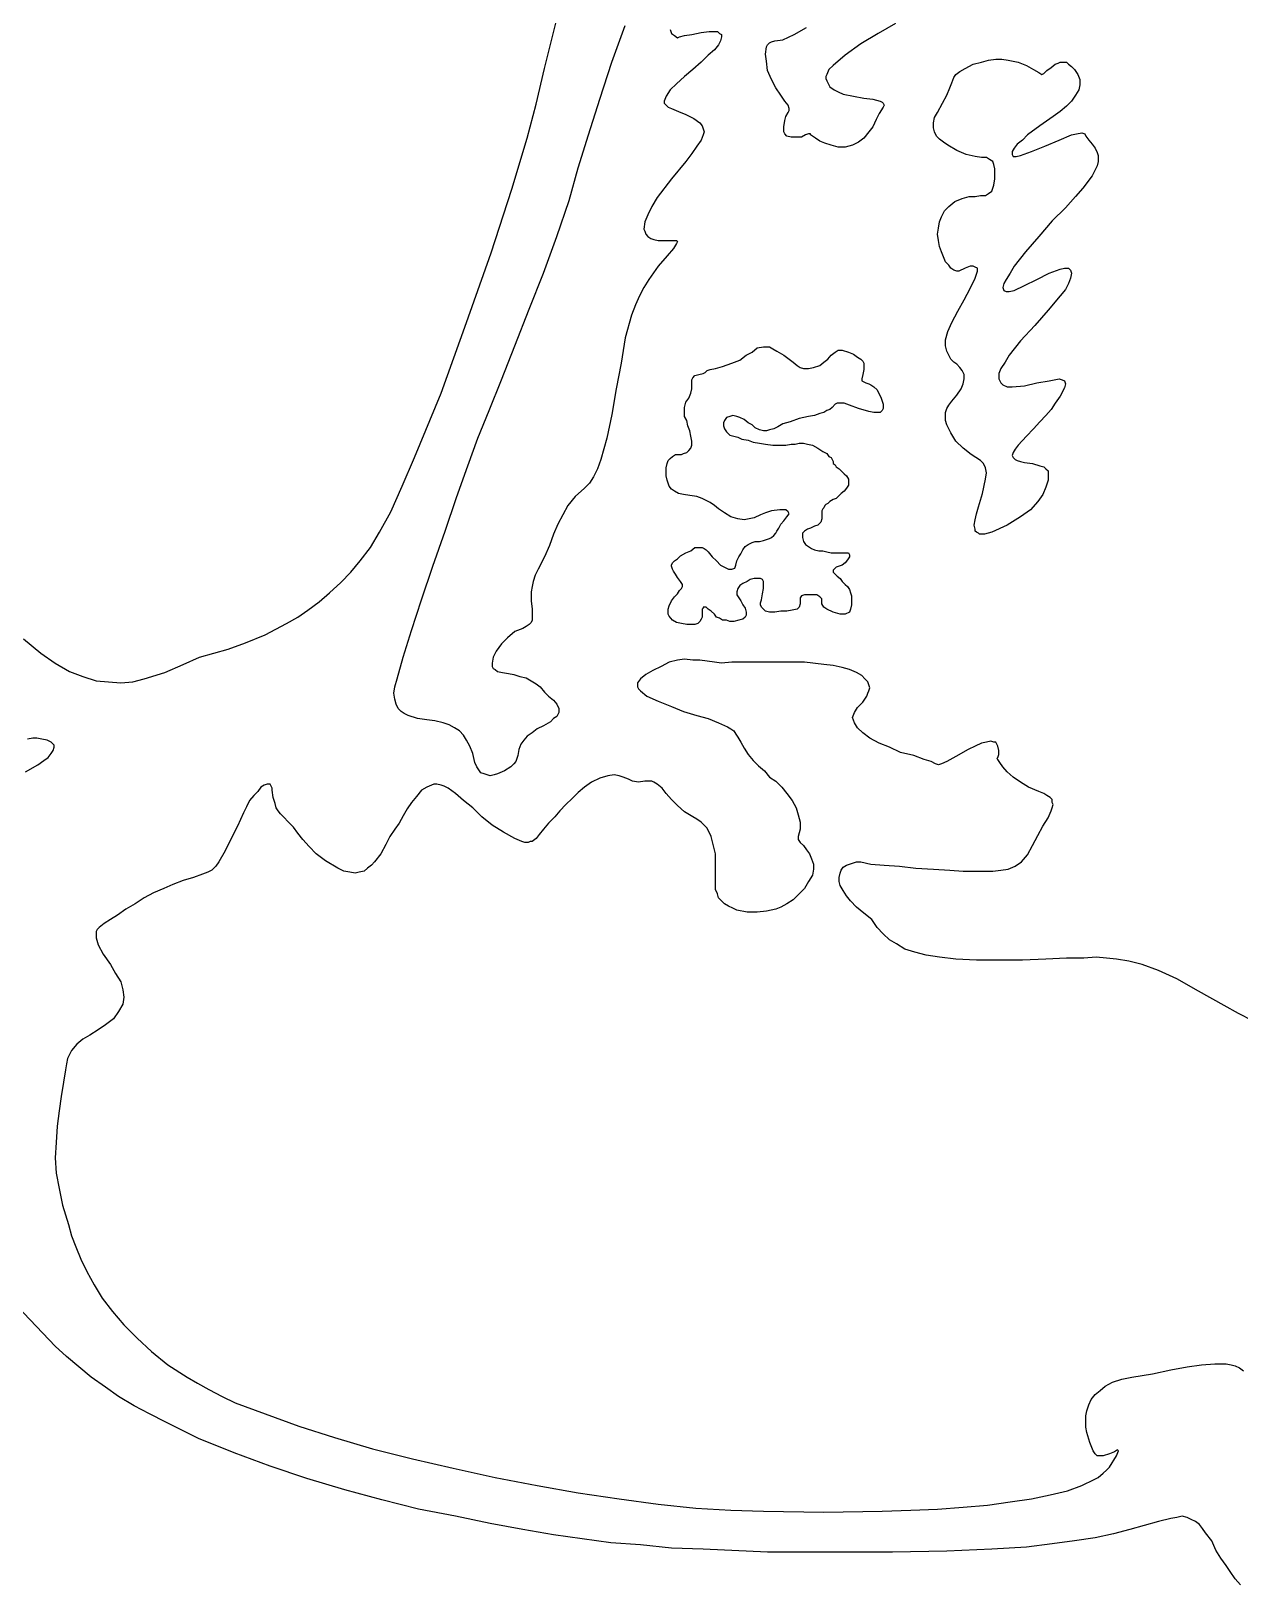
# Model space of a CAD drawing. Extents: x 1231 to 2855, y 3260 to 5268.
# Drawn here: x 2631.1 to 2634.764, y 3325.185 to 3329.892 of the extents above; entities that cross this region are included whole.
import ezdxf

# ---------------------------------------------------------------- set-up
doc = ezdxf.new("R2010")
doc.units = 0
doc.header["$LTSCALE"] = 20
doc.header["$MEASUREMENT"] = 0
doc.layers.add('ACO', color=2, linetype='CONTINUOUS')

msp = doc.modelspace()

# ---------------------------------------------------------------- linework, layer by layer
at = {"layer": 'ACO', "color": 124}
for points in [[(2631.0767, 3328.0514), (2631.1294, 3328.008), (2631.1728, 3327.977), (2631.2163, 3327.9521), (2631.2566, 3327.9366), (2631.2969, 3327.9242), (2631.3341, 3327.9211), (2631.3714, 3327.918), (2631.4086, 3327.9211), (2631.4427, 3327.9304), (2631.5048, 3327.949), (2631.5606, 3327.9739), (2631.6102, 3327.9956), (2631.6537, 3328.008), (2631.6971, 3328.0204), (2631.7498, 3328.039), (2631.8088, 3328.0638), (2631.8739, 3328.0979), (2631.908, 3328.1166), (2631.939, 3328.1383), (2631.9732, 3328.1631), (2632.0042, 3328.191), (2632.0383, 3328.222), (2632.0693, 3328.253), (2632.0973, 3328.2872), (2632.1283, 3328.3275), (2632.1562, 3328.374), (2632.1903, 3328.4361), (2632.2244, 3328.5136), (2632.2617, 3328.6005), (2632.3423, 3328.7959), (2632.4199, 3329.01), (2632.4943, 3329.2209), (2632.5564, 3329.4132), (2632.6029, 3329.5683), (2632.6308, 3329.6707), (2632.6556, 3329.7793), (2632.6991, 3329.953)], [(2633.0372, 3329.8972), (2633.0403, 3329.8848), (2633.0496, 3329.8785), (2633.0589, 3329.8723), (2633.0651, 3329.8754), (2633.0806, 3329.8785), (2633.1023, 3329.8816), (2633.1303, 3329.8879), (2633.1551, 3329.891), (2633.1675, 3329.891), (2633.1799, 3329.891), (2633.1861, 3329.8848), (2633.1923, 3329.8816), (2633.1923, 3329.8754), (2633.1892, 3329.863), (2633.183, 3329.8506), (2633.1706, 3329.8351), (2633.152, 3329.8196), (2633.1303, 3329.7979), (2633.1054, 3329.7762), (2633.0806, 3329.7545), (2633.0558, 3329.7327), (2633.0372, 3329.7141), (2633.0248, 3329.6955), (2633.0186, 3329.68), (2633.0186, 3329.6738), (2633.0248, 3329.6676), (2633.031, 3329.6614), (2633.0403, 3329.6583), (2633.062, 3329.649), (2633.0837, 3329.6397), (2633.1085, 3329.6273), (2633.1271, 3329.6149), (2633.1334, 3329.6056), (2633.1365, 3329.5963), (2633.1396, 3329.587), (2633.1365, 3329.5776), (2633.1303, 3329.5621), (2633.1178, 3329.5435), (2633.1023, 3329.5218), (2633.0837, 3329.497), (2633.0403, 3329.4443), (2632.9969, 3329.3884), (2632.9814, 3329.3605), (2632.9689, 3329.3357), (2632.9596, 3329.314), (2632.9565, 3329.2923), (2632.9596, 3329.286), (2632.9627, 3329.2767), (2632.9689, 3329.2705), (2632.9782, 3329.2643), (2632.9876, 3329.2612), (2633, 3329.2581), (2633.0186, 3329.2581), (2633.0372, 3329.2581), (2633.0465, 3329.2581), (2633.0558, 3329.2581), (2633.0589, 3329.255), (2633.0558, 3329.2488), (2633.0465, 3329.2333), (2633.0279, 3329.2116), (2633, 3329.1806), (2632.972, 3329.1402), (2632.9565, 3329.1154), (2632.9441, 3329.0906), (2632.9317, 3329.0627), (2632.9193, 3329.0317), (2632.9007, 3328.9634), (2632.8883, 3328.8859), (2632.8728, 3328.8083), (2632.8604, 3328.7308), (2632.8449, 3328.6594), (2632.8262, 3328.5943), (2632.8169, 3328.5664), (2632.8045, 3328.5415), (2632.7921, 3328.5229), (2632.7766, 3328.5074), (2632.7487, 3328.4826), (2632.727, 3328.4547), (2632.7115, 3328.4268), (2632.696, 3328.3988), (2632.6835, 3328.3678), (2632.6711, 3328.3337), (2632.6556, 3328.2996), (2632.637, 3328.2624), (2632.6277, 3328.2437), (2632.6215, 3328.2251), (2632.6184, 3328.2096), (2632.6153, 3328.1941), (2632.6153, 3328.1662), (2632.6184, 3328.1414), (2632.6184, 3328.1228), (2632.6184, 3328.1073), (2632.6153, 3328.101), (2632.6091, 3328.0948), (2632.5998, 3328.0886), (2632.5905, 3328.0824), (2632.5657, 3328.0731), (2632.544, 3328.0545), (2632.5253, 3328.0359), (2632.5098, 3328.0142), (2632.5005, 3327.9956), (2632.4974, 3327.977), (2632.4974, 3327.9677), (2632.5005, 3327.9615), (2632.5067, 3327.9584), (2632.5129, 3327.9521), (2632.5284, 3327.949), (2632.5471, 3327.9459), (2632.5626, 3327.9428), (2632.5812, 3327.9366), (2632.5998, 3327.9335), (2632.6153, 3327.9242), (2632.6308, 3327.9149), (2632.6432, 3327.9056), (2632.6556, 3327.8901), (2632.668, 3327.8777), (2632.6835, 3327.8653), (2632.6929, 3327.8529), (2632.6991, 3327.8405), (2632.6991, 3327.8281), (2632.696, 3327.8219), (2632.6929, 3327.8157), (2632.6835, 3327.8094), (2632.6742, 3327.8001), (2632.6525, 3327.7877), (2632.6339, 3327.7784), (2632.6184, 3327.766), (2632.6029, 3327.7567), (2632.5936, 3327.7443), (2632.5843, 3327.7319), (2632.5781, 3327.7164), (2632.575, 3327.6978), (2632.5719, 3327.6885), (2632.5688, 3327.6792), (2632.5626, 3327.673), (2632.5533, 3327.6637), (2632.5346, 3327.6512), (2632.5129, 3327.6419), (2632.5036, 3327.6388), (2632.4912, 3327.6357), (2632.4819, 3327.6388), (2632.4726, 3327.6419), (2632.4633, 3327.645), (2632.4571, 3327.6543), (2632.4509, 3327.6637), (2632.4447, 3327.6761), (2632.4385, 3327.704), (2632.4292, 3327.7257), (2632.4199, 3327.7443), (2632.4106, 3327.7598), (2632.3982, 3327.7722), (2632.3826, 3327.7815), (2632.3671, 3327.7908), (2632.3485, 3327.797), (2632.3237, 3327.8032), (2632.2989, 3327.8063), (2632.271, 3327.8094), (2632.2431, 3327.8188), (2632.2306, 3327.825), (2632.2213, 3327.8312), (2632.212, 3327.8405), (2632.2058, 3327.8529), (2632.2027, 3327.8684), (2632.1996, 3327.887), (2632.2027, 3327.9056), (2632.2089, 3327.9304), (2632.2275, 3327.9956), (2632.2524, 3328.0762), (2632.2834, 3328.1693), (2632.3175, 3328.2717), (2632.3547, 3328.3771), (2632.3889, 3328.4795), (2632.423, 3328.5757), (2632.454, 3328.6594), (2632.4881, 3328.7432), (2632.5253, 3328.8362), (2632.5657, 3328.9386), (2632.6091, 3329.0503), (2632.6525, 3329.1589), (2632.6929, 3329.2705), (2632.7301, 3329.3791), (2632.758, 3329.4784), (2632.789, 3329.5776), (2632.8231, 3329.6862), (2632.8604, 3329.7979), (2632.9007, 3329.9096)], [(2633.5676, 3329.5404), (2633.5459, 3329.5404), (2633.5242, 3329.5466), (2633.5056, 3329.5528), (2633.4901, 3329.559), (2633.4777, 3329.5683), (2633.4684, 3329.5745), (2633.4622, 3329.5776), (2633.4622, 3329.5807), (2633.456, 3329.5807), (2633.4467, 3329.5776), (2633.4343, 3329.5714), (2633.4187, 3329.5714), (2633.4032, 3329.5714), (2633.3908, 3329.5745), (2633.3846, 3329.5807), (2633.3815, 3329.587), (2633.3815, 3329.5932), (2633.3815, 3329.6025), (2633.3846, 3329.6211), (2633.3877, 3329.6335), (2633.3939, 3329.6459), (2633.397, 3329.6521), (2633.397, 3329.6583), (2633.3939, 3329.6676), (2633.3846, 3329.68), (2633.3722, 3329.6986), (2633.3567, 3329.7203), (2633.3443, 3329.7452), (2633.3319, 3329.7731), (2633.3288, 3329.801), (2633.3257, 3329.8227), (2633.3288, 3329.8444), (2633.3319, 3329.8506), (2633.3381, 3329.8568), (2633.3443, 3329.8599), (2633.3536, 3329.863), (2633.3784, 3329.8661), (2633.4125, 3329.8816), (2633.4498, 3329.9034)], [(2633.7196, 3329.9158), (2633.6669, 3329.8848), (2633.6142, 3329.8537), (2633.5676, 3329.8196), (2633.5304, 3329.7886), (2633.518, 3329.7762), (2633.5118, 3329.7607), (2633.5087, 3329.7545), (2633.5087, 3329.7483), (2633.5118, 3329.7421), (2633.5149, 3329.7359), (2633.5211, 3329.7234), (2633.5335, 3329.7141), (2633.5459, 3329.7079), (2633.5614, 3329.7017), (2633.5925, 3329.6955), (2633.6235, 3329.6893), (2633.6514, 3329.6862), (2633.6731, 3329.68), (2633.6793, 3329.6769), (2633.6824, 3329.6738), (2633.6855, 3329.6676), (2633.6824, 3329.6614), (2633.67, 3329.6428), (2633.6607, 3329.6242), (2633.6514, 3329.6025), (2633.639, 3329.587), (2633.6235, 3329.5683), (2633.608, 3329.5559), (2633.5894, 3329.5466), (2633.5676, 3329.5404), (2633.5676, 3329.5404)], [(2634.1632, 3329.7607), (2634.1695, 3329.7638), (2634.1788, 3329.7731), (2634.1912, 3329.7824), (2634.2036, 3329.7917), (2634.2129, 3329.7948), (2634.2191, 3329.7979), (2634.2284, 3329.7979), (2634.2377, 3329.7979), (2634.2439, 3329.7917), (2634.2532, 3329.7855), (2634.2625, 3329.7762), (2634.2718, 3329.7607), (2634.278, 3329.7452), (2634.278, 3329.7296), (2634.2749, 3329.7141), (2634.2656, 3329.6986), (2634.2532, 3329.68), (2634.2377, 3329.6645), (2634.2191, 3329.649), (2634.1974, 3329.6335), (2634.157, 3329.6056), (2634.1198, 3329.5776), (2634.1043, 3329.5621), (2634.0888, 3329.5497), (2634.0795, 3329.5373), (2634.0733, 3329.528), (2634.0733, 3329.5187), (2634.0764, 3329.5125), (2634.0857, 3329.5125), (2634.0981, 3329.5156), (2634.1322, 3329.528), (2634.1726, 3329.5435), (2634.216, 3329.5621), (2634.2532, 3329.5776), (2634.2687, 3329.5807), (2634.2842, 3329.5838), (2634.2935, 3329.5807), (2634.2966, 3329.5745), (2634.3059, 3329.5621), (2634.3153, 3329.5497), (2634.3246, 3329.5373), (2634.3308, 3329.5249), (2634.3339, 3329.5156), (2634.3339, 3329.5063), (2634.3339, 3329.497), (2634.3308, 3329.4846), (2634.3153, 3329.4536), (2634.2873, 3329.4163), (2634.2656, 3329.3915), (2634.2346, 3329.3574), (2634.1943, 3329.3171), (2634.1539, 3329.2705), (2634.1136, 3329.224), (2634.0795, 3329.1806), (2634.0671, 3329.1589), (2634.0547, 3329.1402), (2634.0485, 3329.1278), (2634.0454, 3329.1154), (2634.0485, 3329.1061), (2634.0547, 3329.103), (2634.064, 3329.103), (2634.0795, 3329.1061), (2634.1105, 3329.1216), (2634.1477, 3329.1402), (2634.185, 3329.1589), (2634.2191, 3329.1713), (2634.2315, 3329.1744), (2634.2439, 3329.1744), (2634.2501, 3329.1682), (2634.2532, 3329.1589), (2634.2501, 3329.1434), (2634.2439, 3329.1278), (2634.2346, 3329.1092), (2634.2191, 3329.0906), (2634.1819, 3329.0472), (2634.1415, 3329.0007), (2634.0981, 3328.9541), (2634.064, 3328.9107), (2634.0516, 3328.889), (2634.0392, 3328.8704), (2634.033, 3328.8549), (2634.033, 3328.8393), (2634.0392, 3328.8269), (2634.0454, 3328.8207), (2634.0578, 3328.8145), (2634.0733, 3328.8145), (2634.1105, 3328.8176), (2634.1477, 3328.8269), (2634.185, 3328.8331), (2634.216, 3328.8393), (2634.2253, 3328.8362), (2634.2315, 3328.8331), (2634.2346, 3328.8238), (2634.2315, 3328.8114), (2634.2191, 3328.7866), (2634.2036, 3328.7649), (2634.1912, 3328.7463), (2634.1757, 3328.7277), (2634.157, 3328.7091), (2634.1384, 3328.6873), (2634.1167, 3328.6656), (2634.0919, 3328.6377), (2634.0826, 3328.6253), (2634.0764, 3328.616), (2634.0733, 3328.6067), (2634.0764, 3328.6005), (2634.0826, 3328.5943), (2634.0888, 3328.5912), (2634.0981, 3328.5881), (2634.1105, 3328.585), (2634.1353, 3328.5819), (2634.157, 3328.5757), (2634.1695, 3328.5726), (2634.1757, 3328.5664), (2634.1819, 3328.5602), (2634.1819, 3328.5509), (2634.1819, 3328.5322), (2634.1757, 3328.5105), (2634.1664, 3328.4888), (2634.1508, 3328.4671), (2634.1291, 3328.4423), (2634.0981, 3328.4206), (2634.0578, 3328.3957), (2634.0112, 3328.374), (2633.9895, 3328.3678), (2633.974, 3328.3678), (2633.9709, 3328.3709), (2633.9647, 3328.374), (2633.9616, 3328.3771), (2633.9616, 3328.3833), (2633.9585, 3328.3957), (2633.9616, 3328.4113), (2633.9647, 3328.4299), (2633.9709, 3328.4516), (2633.9833, 3328.4919), (2633.9926, 3328.5353), (2633.9957, 3328.554), (2633.9926, 3328.5695), (2633.9864, 3328.5819), (2633.9771, 3328.5912), (2633.9492, 3328.6098), (2633.9244, 3328.6284), (2633.9027, 3328.6501), (2633.8872, 3328.6749), (2633.881, 3328.6873), (2633.8748, 3328.6998), (2633.8717, 3328.7122), (2633.8717, 3328.7246), (2633.8717, 3328.737), (2633.8748, 3328.7494), (2633.881, 3328.7587), (2633.8903, 3328.7711), (2633.9058, 3328.7897), (2633.9182, 3328.8083), (2633.9244, 3328.8238), (2633.9275, 3328.8393), (2633.9275, 3328.8518), (2633.9213, 3328.8642), (2633.9151, 3328.8735), (2633.9058, 3328.8828), (2633.8965, 3328.889), (2633.8872, 3328.8983), (2633.881, 3328.9107), (2633.8748, 3328.9231), (2633.8717, 3328.9386), (2633.8717, 3328.9572), (2633.8779, 3328.982), (2633.8903, 3329.01), (2633.9089, 3329.0441), (2633.9275, 3329.0782), (2633.9461, 3329.1123), (2633.9616, 3329.1434), (2633.9647, 3329.1558), (2633.9678, 3329.1651), (2633.9678, 3329.1744), (2633.9616, 3329.1775), (2633.9554, 3329.1806), (2633.9461, 3329.1806), (2633.9306, 3329.1744), (2633.912, 3329.1651), (2633.9058, 3329.1651), (2633.8965, 3329.1682), (2633.8872, 3329.1744), (2633.881, 3329.1837), (2633.8717, 3329.193), (2633.8654, 3329.2085), (2633.8592, 3329.224), (2633.853, 3329.2395), (2633.8499, 3329.2581), (2633.8468, 3329.2767), (2633.8499, 3329.2954), (2633.853, 3329.314), (2633.8592, 3329.3295), (2633.8686, 3329.3481), (2633.881, 3329.3605), (2633.8996, 3329.376), (2633.9213, 3329.3853), (2633.943, 3329.3915), (2633.9616, 3329.3915), (2633.9771, 3329.3946), (2633.9926, 3329.3946), (2634.0019, 3329.4008), (2634.0112, 3329.407), (2634.0175, 3329.4256), (2634.0206, 3329.4443), (2634.0206, 3329.4598), (2634.0206, 3329.4753), (2634.0175, 3329.4877), (2634.0143, 3329.497), (2634.005, 3329.5032), (2633.9957, 3329.5094), (2633.9802, 3329.5094), (2633.9616, 3329.5125), (2633.9337, 3329.5187), (2633.9058, 3329.5311), (2633.8779, 3329.5466), (2633.8654, 3329.5559), (2633.853, 3329.5652), (2633.8437, 3329.5745), (2633.8375, 3329.587), (2633.8344, 3329.5994), (2633.8344, 3329.6149), (2633.8375, 3329.6304), (2633.8468, 3329.6459), (2633.8623, 3329.6738), (2633.8748, 3329.6986), (2633.8841, 3329.7203), (2633.8903, 3329.7359), (2633.8965, 3329.7514), (2633.9027, 3329.7607), (2633.9151, 3329.77), (2633.9306, 3329.7793), (2633.9554, 3329.7917), (2633.9802, 3329.7979), (2634.0019, 3329.8041), (2634.0237, 3329.8072), (2634.0423, 3329.8072), (2634.0609, 3329.8041), (2634.0764, 3329.801), (2634.0919, 3329.7979), (2634.1167, 3329.7886), (2634.1384, 3329.7762), (2634.1539, 3329.7669), (2634.1632, 3329.7607), (2634.1632, 3329.7607)], [(2633.1954, 3328.8766), (2633.2233, 3328.8859), (2633.2481, 3328.8952), (2633.2667, 3328.9107), (2633.2854, 3328.92), (2633.3009, 3328.9324), (2633.3195, 3328.9355), (2633.3288, 3328.9355), (2633.3381, 3328.9355), (2633.3474, 3328.9293), (2633.3598, 3328.9231), (2633.3815, 3328.9107), (2633.397, 3328.8983), (2633.4094, 3328.889), (2633.4218, 3328.8797), (2633.4312, 3328.8735), (2633.4405, 3328.8704), (2633.456, 3328.8704), (2633.4715, 3328.8735), (2633.4901, 3328.8797), (2633.5025, 3328.889), (2633.5149, 3328.8983), (2633.5242, 3328.9107), (2633.5366, 3328.92), (2633.5459, 3328.9262), (2633.5583, 3328.9262), (2633.577, 3328.92), (2633.5925, 3328.9138), (2633.6049, 3328.9045), (2633.6142, 3328.8983), (2633.6204, 3328.8921), (2633.6235, 3328.8859), (2633.6235, 3328.8766), (2633.6235, 3328.8673), (2633.6204, 3328.8518), (2633.6173, 3328.8393), (2633.6173, 3328.8331), (2633.6235, 3328.83), (2633.6297, 3328.8269), (2633.639, 3328.8238), (2633.6452, 3328.8207), (2633.6545, 3328.8145), (2633.6638, 3328.8052), (2633.6762, 3328.7804), (2633.6824, 3328.7618), (2633.6824, 3328.7494), (2633.6793, 3328.7432), (2633.6731, 3328.737), (2633.6638, 3328.737), (2633.6545, 3328.737), (2633.639, 3328.7401), (2633.608, 3328.7494), (2633.5801, 3328.7587), (2633.5645, 3328.7649), (2633.5521, 3328.7649), (2633.5428, 3328.7649), (2633.5366, 3328.7618), (2633.5273, 3328.7525), (2633.5211, 3328.7463), (2633.5118, 3328.7432), (2633.5025, 3328.737), (2633.4901, 3328.7339), (2633.4746, 3328.7277), (2633.456, 3328.7246), (2633.4281, 3328.7184), (2633.4001, 3328.7091), (2633.3784, 3328.7029), (2633.3629, 3328.6935), (2633.3505, 3328.6873), (2633.3381, 3328.6842), (2633.3288, 3328.6811), (2633.3195, 3328.6811), (2633.3071, 3328.6842), (2633.2947, 3328.6904), (2633.2854, 3328.6998), (2633.2729, 3328.706), (2633.2605, 3328.7153), (2633.2481, 3328.7215), (2633.2388, 3328.7246), (2633.2264, 3328.7277), (2633.2171, 3328.7246), (2633.2078, 3328.7215), (2633.2016, 3328.7122), (2633.1985, 3328.706), (2633.1985, 3328.6966), (2633.2016, 3328.6873), (2633.2078, 3328.678), (2633.2171, 3328.6687), (2633.2295, 3328.6656), (2633.2419, 3328.6625), (2633.2543, 3328.6563), (2633.2729, 3328.6532), (2633.2885, 3328.647), (2633.3071, 3328.6439), (2633.3257, 3328.6408), (2633.3474, 3328.6377), (2633.3691, 3328.6377), (2633.3877, 3328.6377), (2633.4032, 3328.6408), (2633.4156, 3328.6408), (2633.4281, 3328.6439), (2633.4405, 3328.6439), (2633.4529, 3328.6408), (2633.4684, 3328.6377), (2633.4839, 3328.6284), (2633.4994, 3328.6191), (2633.5118, 3328.6129), (2633.518, 3328.6036), (2633.5242, 3328.6005), (2633.5273, 3328.5943), (2633.5304, 3328.5881), (2633.5304, 3328.5819), (2633.5366, 3328.5788), (2633.5397, 3328.5726), (2633.549, 3328.5664), (2633.5552, 3328.5602), (2633.5645, 3328.5509), (2633.5707, 3328.5446), (2633.577, 3328.5353), (2633.577, 3328.5291), (2633.577, 3328.5167), (2633.5707, 3328.5074), (2633.5645, 3328.4981), (2633.5552, 3328.4919), (2633.5459, 3328.4826), (2633.5397, 3328.4764), (2633.5304, 3328.4733), (2633.5211, 3328.4671), (2633.5149, 3328.4609), (2633.5087, 3328.4578), (2633.5056, 3328.4547), (2633.5025, 3328.4485), (2633.4994, 3328.4454), (2633.4963, 3328.4392), (2633.4963, 3328.433), (2633.4963, 3328.4237), (2633.4963, 3328.4144), (2633.4932, 3328.4051), (2633.4839, 3328.3957), (2633.4746, 3328.3926), (2633.4622, 3328.3864), (2633.4529, 3328.3833), (2633.4436, 3328.3771), (2633.4374, 3328.3709), (2633.4374, 3328.3585), (2633.4405, 3328.3461), (2633.4467, 3328.3368), (2633.456, 3328.3306), (2633.4653, 3328.3244), (2633.4746, 3328.3213), (2633.487, 3328.3182), (2633.4994, 3328.3182), (2633.5118, 3328.3151), (2633.5242, 3328.312), (2633.5366, 3328.312), (2633.549, 3328.312), (2633.5614, 3328.312), (2633.5707, 3328.312), (2633.577, 3328.312), (2633.5801, 3328.3058), (2633.5801, 3328.2996), (2633.5739, 3328.2903), (2633.5676, 3328.281), (2633.5583, 3328.2748), (2633.549, 3328.2717), (2633.5397, 3328.2686), (2633.5335, 3328.2624), (2633.5304, 3328.2593), (2633.5304, 3328.253), (2633.5366, 3328.2468), (2633.5428, 3328.2406), (2633.5521, 3328.2344), (2633.5583, 3328.2251), (2633.5676, 3328.2158), (2633.5739, 3328.2096), (2633.5801, 3328.2003), (2633.5832, 3328.191), (2633.5863, 3328.1817), (2633.5863, 3328.1693), (2633.5863, 3328.1538), (2633.5832, 3328.1414), (2633.5801, 3328.1321), (2633.5676, 3328.1259), (2633.5521, 3328.1259), (2633.5304, 3328.1321), (2633.5118, 3328.1414), (2633.5025, 3328.1476), (2633.4963, 3328.1569), (2633.4963, 3328.1662), (2633.4963, 3328.1724), (2633.4901, 3328.1786), (2633.4808, 3328.1848), (2633.4653, 3328.1848), (2633.4436, 3328.1848), (2633.4343, 3328.1817), (2633.4312, 3328.1755), (2633.4312, 3328.1662), (2633.4312, 3328.1569), (2633.4281, 3328.1476), (2633.4218, 3328.1414), (2633.4063, 3328.1383), (2633.3908, 3328.1352), (2633.3722, 3328.1352), (2633.3536, 3328.1321), (2633.3381, 3328.1321), (2633.3257, 3328.1352), (2633.3164, 3328.1445), (2633.3133, 3328.1476), (2633.3102, 3328.1538), (2633.3102, 3328.16), (2633.3133, 3328.1693), (2633.3164, 3328.1879), (2633.3195, 3328.2034), (2633.3195, 3328.2158), (2633.3195, 3328.2251), (2633.3164, 3328.2313), (2633.3102, 3328.2344), (2633.304, 3328.2344), (2633.2916, 3328.2344), (2633.2792, 3328.2313), (2633.2698, 3328.2251), (2633.2574, 3328.2189), (2633.2481, 3328.2127), (2633.2419, 3328.2034), (2633.2388, 3328.1941), (2633.2388, 3328.1848), (2633.245, 3328.1755), (2633.2512, 3328.1662), (2633.2574, 3328.1538), (2633.2636, 3328.1445), (2633.2667, 3328.1321), (2633.2667, 3328.1228), (2633.2636, 3328.1166), (2633.2574, 3328.1104), (2633.245, 3328.1073), (2633.2295, 3328.1041), (2633.2171, 3328.1041), (2633.2078, 3328.1073), (2633.1954, 3328.1073), (2633.1861, 3328.1135), (2633.1768, 3328.1166), (2633.1706, 3328.1259), (2633.1613, 3328.1352), (2633.152, 3328.1414), (2633.1458, 3328.1476), (2633.1396, 3328.1476), (2633.1365, 3328.1476), (2633.1365, 3328.1445), (2633.1334, 3328.1414), (2633.1334, 3328.1383), (2633.1334, 3328.1383), (2633.1334, 3328.1352), (2633.1334, 3328.1321), (2633.1334, 3328.1259), (2633.1334, 3328.1166), (2633.1303, 3328.1104), (2633.1271, 3328.1041), (2633.1209, 3328.0979), (2633.1116, 3328.0948), (2633.0992, 3328.0948), (2633.0868, 3328.0948), (2633.0713, 3328.0979), (2633.0558, 3328.101), (2633.0434, 3328.1073), (2633.0341, 3328.1197), (2633.031, 3328.1259), (2633.031, 3328.1321), (2633.031, 3328.1414), (2633.0341, 3328.1507), (2633.0403, 3328.1662), (2633.0496, 3328.1786), (2633.0589, 3328.1879), (2633.0651, 3328.1972), (2633.0713, 3328.2034), (2633.0744, 3328.2096), (2633.0744, 3328.2158), (2633.0682, 3328.2251), (2633.0589, 3328.2375), (2633.0527, 3328.2468), (2633.0465, 3328.2562), (2633.0434, 3328.2624), (2633.0403, 3328.2717), (2633.0403, 3328.2748), (2633.0434, 3328.281), (2633.0496, 3328.2872), (2633.0589, 3328.2934), (2633.0682, 3328.3027), (2633.0837, 3328.312), (2633.0992, 3328.3182), (2633.1116, 3328.3275), (2633.1271, 3328.3275), (2633.1334, 3328.3275), (2633.1396, 3328.3244), (2633.1458, 3328.3213), (2633.152, 3328.3151), (2633.1644, 3328.2996), (2633.1768, 3328.2872), (2633.1892, 3328.2748), (2633.2016, 3328.2686), (2633.214, 3328.2624), (2633.2233, 3328.2624), (2633.2326, 3328.2655), (2633.2357, 3328.2748), (2633.2388, 3328.2872), (2633.245, 3328.2996), (2633.2512, 3328.3089), (2633.2574, 3328.3213), (2633.2636, 3328.3306), (2633.2729, 3328.3368), (2633.2854, 3328.343), (2633.2947, 3328.3461), (2633.3071, 3328.3461), (2633.3195, 3328.3492), (2633.3288, 3328.3523), (2633.3381, 3328.3554), (2633.3443, 3328.3585), (2633.3505, 3328.3647), (2633.3567, 3328.3709), (2633.3598, 3328.3771), (2633.366, 3328.3864), (2633.3722, 3328.3988), (2633.3815, 3328.4082), (2633.3908, 3328.4206), (2633.397, 3328.4299), (2633.3939, 3328.4361), (2633.3877, 3328.4423), (2633.3691, 3328.4423), (2633.3443, 3328.4392), (2633.3257, 3328.433), (2633.3102, 3328.4268), (2633.2916, 3328.4175), (2633.2761, 3328.4144), (2633.2605, 3328.4113), (2633.2419, 3328.4144), (2633.2202, 3328.4206), (2633.2016, 3328.433), (2633.183, 3328.4454), (2633.1706, 3328.4547), (2633.1582, 3328.464), (2633.1458, 3328.4702), (2633.1334, 3328.4764), (2633.1178, 3328.4826), (2633.0961, 3328.4857), (2633.0775, 3328.4888), (2633.062, 3328.4919), (2633.0496, 3328.4981), (2633.0403, 3328.5043), (2633.0341, 3328.5136), (2633.031, 3328.5229), (2633.0279, 3328.5322), (2633.0248, 3328.5446), (2633.0248, 3328.5571), (2633.0248, 3328.5695), (2633.0279, 3328.5819), (2633.031, 3328.5912), (2633.0372, 3328.5974), (2633.0434, 3328.6036), (2633.0527, 3328.6098), (2633.062, 3328.6098), (2633.0713, 3328.6098), (2633.0775, 3328.6129), (2633.0868, 3328.616), (2633.093, 3328.6222), (2633.0992, 3328.6284), (2633.1023, 3328.6377), (2633.1023, 3328.6501), (2633.0992, 3328.6656), (2633.0961, 3328.6811), (2633.0899, 3328.6966), (2633.0868, 3328.7122), (2633.0806, 3328.7246), (2633.0806, 3328.7401), (2633.0806, 3328.7525), (2633.0837, 3328.768), (2633.093, 3328.7804), (2633.0992, 3328.7959), (2633.1023, 3328.8083), (2633.1023, 3328.8176), (2633.1023, 3328.83), (2633.1023, 3328.8362), (2633.1054, 3328.8424), (2633.1116, 3328.8487), (2633.124, 3328.8518), (2633.1365, 3328.8549), (2633.1427, 3328.858), (2633.1458, 3328.8611), (2633.1458, 3328.8611), (2633.1489, 3328.8642), (2633.1582, 3328.8673), (2633.1737, 3328.8704), (2633.1954, 3328.8766), (2633.1954, 3328.8766)], [(2634.8023, 3326.8943), (2634.7589, 3326.916), (2634.7154, 3326.9409), (2634.6379, 3326.9843), (2634.5727, 3327.0215), (2634.5169, 3327.0463), (2634.4673, 3327.0649), (2634.4269, 3327.0743), (2634.3897, 3327.0805), (2634.3587, 3327.0836), (2634.3277, 3327.0867), (2634.2904, 3327.0836), (2634.2377, 3327.0836), (2634.1757, 3327.0805), (2634.1043, 3327.0774), (2634.033, 3327.0774), (2633.9647, 3327.0774), (2633.9027, 3327.0805), (2633.853, 3327.0867), (2633.8127, 3327.0929), (2633.7786, 3327.1022), (2633.7476, 3327.1115), (2633.7228, 3327.127), (2633.701, 3327.1394), (2633.6824, 3327.158), (2633.6638, 3327.1766), (2633.6483, 3327.2014), (2633.6235, 3327.2201), (2633.6018, 3327.2387), (2633.5832, 3327.2573), (2633.5707, 3327.2728), (2633.5614, 3327.2883), (2633.5521, 3327.3038), (2633.549, 3327.3162), (2633.549, 3327.3286), (2633.5521, 3327.341), (2633.5552, 3327.3503), (2633.5614, 3327.3596), (2633.5707, 3327.3658), (2633.5801, 3327.369), (2633.5894, 3327.3721), (2633.6018, 3327.3752), (2633.6142, 3327.3752), (2633.6452, 3327.369), (2633.6855, 3327.3658), (2633.7321, 3327.3627), (2633.7817, 3327.3565), (2633.8344, 3327.3534), (2633.8841, 3327.3503), (2633.9244, 3327.3472), (2633.9585, 3327.3472), (2633.9864, 3327.3472), (2634.0143, 3327.3472), (2634.0392, 3327.3503), (2634.0609, 3327.3534), (2634.0826, 3327.3627), (2634.1012, 3327.3752), (2634.1198, 3327.3969), (2634.1353, 3327.4248), (2634.1508, 3327.4558), (2634.1664, 3327.4837), (2634.1819, 3327.5085), (2634.1912, 3327.5303), (2634.1943, 3327.5396), (2634.1974, 3327.5489), (2634.1943, 3327.5551), (2634.1943, 3327.5644), (2634.1881, 3327.5706), (2634.1788, 3327.5768), (2634.1695, 3327.583), (2634.1539, 3327.5892), (2634.1229, 3327.6016), (2634.0981, 3327.6171), (2634.0764, 3327.6326), (2634.0578, 3327.6481), (2634.0454, 3327.6637), (2634.0361, 3327.6761), (2634.0299, 3327.6854), (2634.0268, 3327.6885), (2634.0299, 3327.6916), (2634.033, 3327.7009), (2634.033, 3327.7133), (2634.0299, 3327.7257), (2634.0268, 3327.7319), (2634.0237, 3327.7381), (2634.0175, 3327.7381), (2634.0081, 3327.7412), (2633.9957, 3327.7381), (2633.9802, 3327.735), (2633.9616, 3327.7257), (2633.9399, 3327.7164), (2633.9027, 3327.6947), (2633.8748, 3327.6792), (2633.8592, 3327.673), (2633.8499, 3327.6699), (2633.8406, 3327.673), (2633.8282, 3327.6792), (2633.8065, 3327.6854), (2633.7755, 3327.6978), (2633.7352, 3327.7071), (2633.701, 3327.7226), (2633.67, 3327.735), (2633.6421, 3327.7505), (2633.6204, 3327.766), (2633.6049, 3327.7815), (2633.5956, 3327.797), (2633.5894, 3327.8126), (2633.5956, 3327.8281), (2633.6049, 3327.8436), (2633.6204, 3327.8591), (2633.6328, 3327.8777), (2633.6359, 3327.887), (2633.639, 3327.8932), (2633.6421, 3327.9025), (2633.639, 3327.9118), (2633.6359, 3327.9211), (2633.6266, 3327.9304), (2633.6173, 3327.9397), (2633.6018, 3327.949), (2633.5801, 3327.9584), (2633.5583, 3327.9646), (2633.5304, 3327.9708), (2633.5025, 3327.9739), (2633.4436, 3327.9801), (2633.3815, 3327.9801), (2633.3226, 3327.9801), (2633.2667, 3327.9801), (2633.2233, 3327.9801), (2633.1923, 3327.977), (2633.1706, 3327.9801), (2633.1489, 3327.9832), (2633.1271, 3327.9863), (2633.1054, 3327.9863), (2633.0806, 3327.9894), (2633.0589, 3327.9863), (2633.0341, 3327.9801), (2633.0093, 3327.9677), (2632.9845, 3327.9552), (2632.9627, 3327.9428), (2632.9472, 3327.9304), (2632.9379, 3327.918), (2632.9379, 3327.9118), (2632.9379, 3327.9056), (2632.941, 3327.8994), (2632.9472, 3327.8932), (2632.9658, 3327.8777), (2633, 3327.8622), (2633.0403, 3327.8467), (2633.0775, 3327.8312), (2633.1178, 3327.8188), (2633.152, 3327.8094), (2633.183, 3327.797), (2633.2109, 3327.7846), (2633.2202, 3327.7784), (2633.2295, 3327.7722), (2633.2357, 3327.7629), (2633.2419, 3327.7536), (2633.2512, 3327.7381), (2633.2605, 3327.7195), (2633.2729, 3327.7009), (2633.2885, 3327.6823), (2633.304, 3327.6668), (2633.3226, 3327.6512), (2633.3381, 3327.6326), (2633.3567, 3327.6202), (2633.3753, 3327.6016), (2633.3908, 3327.583), (2633.4063, 3327.5613), (2633.4187, 3327.5396), (2633.425, 3327.5179), (2633.4312, 3327.4961), (2633.4312, 3327.4744), (2633.425, 3327.4527), (2633.425, 3327.4434), (2633.4312, 3327.4341), (2633.4405, 3327.4248), (2633.4498, 3327.4124), (2633.4591, 3327.4), (2633.4653, 3327.3845), (2633.4715, 3327.369), (2633.4715, 3327.3534), (2633.4684, 3327.3348), (2633.456, 3327.3162), (2633.4436, 3327.2945), (2633.4281, 3327.279), (2633.4094, 3327.2604), (2633.3908, 3327.248), (2633.3722, 3327.2387), (2633.3567, 3327.2325), (2633.3288, 3327.2263), (2633.3009, 3327.2232), (2633.2698, 3327.2232), (2633.2388, 3327.2294), (2633.2264, 3327.2356), (2633.214, 3327.2418), (2633.2016, 3327.248), (2633.1923, 3327.2573), (2633.183, 3327.2666), (2633.1799, 3327.279), (2633.1737, 3327.2914), (2633.1737, 3327.3069), (2633.1737, 3327.341), (2633.1737, 3327.3721), (2633.1737, 3327.4), (2633.1675, 3327.4279), (2633.1613, 3327.4527), (2633.1489, 3327.4775), (2633.1396, 3327.4868), (2633.1303, 3327.4961), (2633.1178, 3327.5054), (2633.1054, 3327.5116), (2633.0806, 3327.5272), (2633.0589, 3327.5458), (2633.0403, 3327.5644), (2633.0248, 3327.583), (2633.0124, 3327.5985), (2632.9969, 3327.6109), (2632.9876, 3327.6171), (2632.9814, 3327.6202), (2632.972, 3327.6202), (2632.9596, 3327.6202), (2632.941, 3327.6171), (2632.9224, 3327.6202), (2632.91, 3327.6264), (2632.8945, 3327.6326), (2632.8821, 3327.6357), (2632.8666, 3327.6388), (2632.848, 3327.6357), (2632.8231, 3327.6295), (2632.7983, 3327.6171), (2632.7766, 3327.6016), (2632.758, 3327.5861), (2632.7394, 3327.5675), (2632.7208, 3327.5489), (2632.7022, 3327.5303), (2632.6867, 3327.5116), (2632.668, 3327.493), (2632.6525, 3327.4744), (2632.6401, 3327.4589), (2632.6308, 3327.4465), (2632.6184, 3327.4372), (2632.6122, 3327.4372), (2632.606, 3327.4341), (2632.5967, 3327.4341), (2632.5874, 3327.4372), (2632.5657, 3327.4465), (2632.5315, 3327.4651), (2632.4974, 3327.4868), (2632.4664, 3327.5116), (2632.4385, 3327.5396), (2632.4106, 3327.5613), (2632.3857, 3327.583), (2632.364, 3327.5985), (2632.3516, 3327.6047), (2632.3423, 3327.6078), (2632.3299, 3327.6109), (2632.3206, 3327.6109), (2632.2989, 3327.6016), (2632.2834, 3327.5923), (2632.2679, 3327.5737), (2632.2524, 3327.5551), (2632.24, 3327.5365), (2632.2275, 3327.5148), (2632.2151, 3327.493), (2632.2027, 3327.4744), (2632.1872, 3327.4527), (2632.1748, 3327.4279), (2632.1593, 3327.4), (2632.1407, 3327.3752), (2632.1314, 3327.3658), (2632.119, 3327.3565), (2632.1097, 3327.3472), (2632.0942, 3327.3441), (2632.0817, 3327.341), (2632.0662, 3327.3441), (2632.0476, 3327.3472), (2632.029, 3327.3565), (2631.9918, 3327.3783), (2631.9639, 3327.4), (2631.9421, 3327.4217), (2631.9235, 3327.4434), (2631.908, 3327.462), (2631.8956, 3327.4806), (2631.8801, 3327.4961), (2631.8646, 3327.5116), (2631.8553, 3327.521), (2631.8491, 3327.5303), (2631.8429, 3327.5396), (2631.8398, 3327.552), (2631.8336, 3327.5706), (2631.8305, 3327.5923), (2631.8305, 3327.5985), (2631.8274, 3327.6047), (2631.8243, 3327.6109), (2631.8181, 3327.6109), (2631.815, 3327.6109), (2631.8057, 3327.6078), (2631.7964, 3327.6016), (2631.787, 3327.5892), (2631.7746, 3327.5768), (2631.7622, 3327.5613), (2631.7529, 3327.5427), (2631.7436, 3327.5241), (2631.725, 3327.4837), (2631.7064, 3327.4465), (2631.6878, 3327.4093), (2631.6692, 3327.3752), (2631.6599, 3327.3627), (2631.6474, 3327.3503), (2631.635, 3327.3441), (2631.6195, 3327.3379), (2631.5916, 3327.3286), (2631.5606, 3327.3193), (2631.5296, 3327.3069), (2631.5017, 3327.2945), (2631.4706, 3327.2821), (2631.4427, 3327.2666), (2631.4148, 3327.248), (2631.3869, 3327.2325), (2631.3621, 3327.2138), (2631.3403, 3327.2014), (2631.3217, 3327.189), (2631.3062, 3327.1766), (2631.3, 3327.1704), (2631.2969, 3327.1642), (2631.2969, 3327.1549), (2631.2969, 3327.1456), (2631.3031, 3327.1239), (2631.3186, 3327.096), (2631.3403, 3327.0649), (2631.3559, 3327.037), (2631.3714, 3327.0122), (2631.3776, 3326.9874), (2631.3807, 3326.9657), (2631.3776, 3326.944), (2631.3652, 3326.9223), (2631.3496, 3326.9005), (2631.3248, 3326.8819), (2631.3031, 3326.8664), (2631.2783, 3326.8509), (2631.2566, 3326.8385), (2631.238, 3326.823), (2631.2225, 3326.8044), (2631.2163, 3326.792), (2631.2101, 3326.7796), (2631.207, 3326.764), (2631.2039, 3326.7454), (2631.1976, 3326.7082), (2631.1914, 3326.6648), (2631.1852, 3326.6213), (2631.179, 3326.5748), (2631.1759, 3326.5252), (2631.1728, 3326.4787), (2631.1759, 3326.4321), (2631.1852, 3326.3856), (2631.1945, 3326.336), (2631.2132, 3326.277), (2631.2225, 3326.2429), (2631.2349, 3326.2088), (2631.2504, 3326.1715), (2631.269, 3326.1343), (2631.2907, 3326.094), (2631.3155, 3326.0537), (2631.3465, 3326.0133), (2631.3807, 3325.973), (2631.421, 3325.9327), (2631.4644, 3325.8924), (2631.5141, 3325.852), (2631.573, 3325.8148), (2631.604, 3325.7962), (2631.6381, 3325.7776), (2631.6785, 3325.7559), (2631.7188, 3325.7372), (2631.8088, 3325.7031), (2631.9111, 3325.6659), (2632.0197, 3325.6318), (2632.1345, 3325.5977), (2632.2555, 3325.5666), (2632.3795, 3325.5387), (2632.5067, 3325.5108), (2632.6339, 3325.486), (2632.758, 3325.4643), (2632.8821, 3325.4457), (2633, 3325.4301), (2633.1147, 3325.4177), (2633.2202, 3325.4115), (2633.3195, 3325.4084), (2633.5025, 3325.4053), (2633.6793, 3325.4084), (2633.7662, 3325.4115), (2633.8468, 3325.4146), (2633.9244, 3325.4208), (2633.9988, 3325.427), (2634.0671, 3325.4363), (2634.1322, 3325.4457), (2634.1881, 3325.4581), (2634.2408, 3325.4705), (2634.2842, 3325.486), (2634.3215, 3325.5046), (2634.3339, 3325.5108), (2634.3494, 3325.5232), (2634.3587, 3325.5325), (2634.368, 3325.5418), (2634.3897, 3325.5759), (2634.3959, 3325.5915), (2634.3928, 3325.5946), (2634.3835, 3325.5883), (2634.368, 3325.5821), (2634.3494, 3325.5759), (2634.3401, 3325.5759), (2634.3308, 3325.5759), (2634.3246, 3325.5821), (2634.3184, 3325.5915), (2634.309, 3325.6163), (2634.2997, 3325.6473), (2634.2966, 3325.6628), (2634.2966, 3325.6783), (2634.2966, 3325.6969), (2634.2997, 3325.7124), (2634.3059, 3325.731), (2634.3122, 3325.7466), (2634.3246, 3325.7621), (2634.3401, 3325.7745), (2634.3556, 3325.7869), (2634.3773, 3325.7993), (2634.4052, 3325.8086), (2634.4362, 3325.8148), (2634.4983, 3325.8241), (2634.5541, 3325.8365), (2634.6037, 3325.8458), (2634.6472, 3325.852), (2634.6875, 3325.8551), (2634.7216, 3325.8551), (2634.7371, 3325.852), (2634.7495, 3325.8489), (2634.762, 3325.8427), (2634.7744, 3325.8334)], [(2631.0829, 3327.6481), (2631.1201, 3327.6699), (2631.1387, 3327.6823), (2631.1511, 3327.6916), (2631.1604, 3327.704), (2631.1666, 3327.7133), (2631.1697, 3327.7226), (2631.1697, 3327.7288), (2631.1604, 3327.7381), (2631.148, 3327.7443), (2631.1325, 3327.7474), (2631.117, 3327.7505), (2631.1046, 3327.7505), (2631.0891, 3327.7474)], [(2634.7651, 3325.1851), (2634.7495, 3325.2037), (2634.734, 3325.2254), (2634.7216, 3325.244), (2634.7061, 3325.2657), (2634.6906, 3325.2905), (2634.6782, 3325.3185), (2634.6596, 3325.3433), (2634.6503, 3325.3557), (2634.641, 3325.3681), (2634.6286, 3325.3774), (2634.6162, 3325.3836), (2634.6037, 3325.3898), (2634.5882, 3325.3929), (2634.5727, 3325.3898), (2634.5541, 3325.3867), (2634.5169, 3325.3774), (2634.4735, 3325.365), (2634.43, 3325.3526), (2634.3804, 3325.3402), (2634.3246, 3325.3278), (2634.2625, 3325.3185), (2634.1943, 3325.3092), (2634.1167, 3325.2999), (2634.0112, 3325.2936), (2633.8748, 3325.2874), (2633.7103, 3325.2843), (2633.5273, 3325.2843), (2633.3319, 3325.2843), (2633.1365, 3325.2936), (2633.0403, 3325.2968), (2632.9472, 3325.3061), (2632.8573, 3325.3123), (2632.7704, 3325.3247), (2632.6835, 3325.3371), (2632.5905, 3325.3526), (2632.4912, 3325.3712), (2632.3857, 3325.3929), (2632.2741, 3325.4146), (2632.1624, 3325.4426), (2632.0507, 3325.4736), (2631.9359, 3325.5077), (2631.8243, 3325.5449), (2631.7157, 3325.5852), (2631.6071, 3325.6287), (2631.5079, 3325.6783), (2631.4582, 3325.7031), (2631.4117, 3325.7279), (2631.3652, 3325.7559), (2631.3248, 3325.7838), (2631.2814, 3325.8148), (2631.2442, 3325.8458), (2631.207, 3325.8768), (2631.1728, 3325.9079), (2631.0581, 3326.0288)]]:
    msp.add_lwpolyline(points, dxfattribs=at)

doc.saveas('drawing.dxf')
